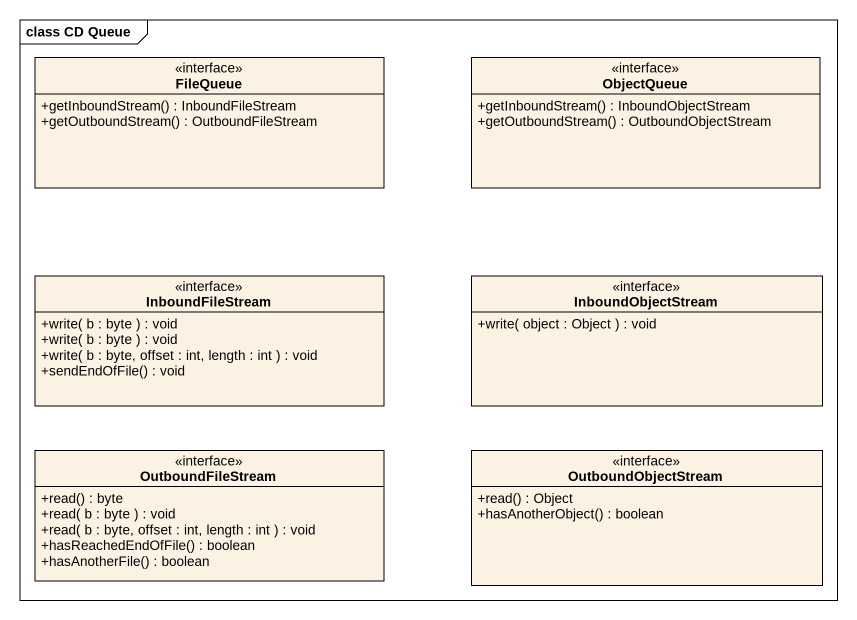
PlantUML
@startuml
mainframe class CD Queue
hide circle
hide empty members
skinparam classAttributeIconSize 0
interface FileQueue {
  +getInboundStream() : InboundFileStream
  +getOutboundStream() : OutboundFileStream
}
interface ObjectQueue {
  +getInboundStream() : InboundObjectStream
  +getOutboundStream() : OutboundObjectStream
}
interface InboundFileStream {
  +write( b : byte ) : void
  +write( b : byte ) : void
  +write( b : byte, offset : int, length : int ) : void
  +sendEndOfFile() : void
}
interface InboundObjectStream {
  +write( object : Object ) : void
}
interface OutboundFileStream {
  +read() : byte
  +read( b : byte ) : void
  +read( b : byte, offset : int, length : int ) : void
  +hasReachedEndOfFile() : boolean
  +hasAnotherFile() : boolean
}
interface OutboundObjectStream {
  +read() : Object
  +hasAnotherObject() : boolean
}
@enduml
